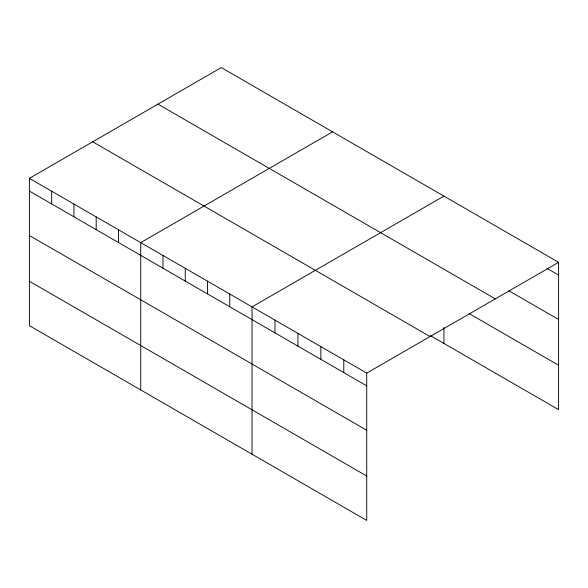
<?xml version="1.0" encoding="UTF-8"?>
<svg xmlns="http://www.w3.org/2000/svg" width="588" height="588" viewBox="0 0 588 588"><rect width="100%" height="100%" fill="white"/><g stroke="black" fill="none" stroke-linecap="round" stroke-linejoin="round"><path stroke-width="0.88" d="M29.4 178.348L366.728 373.101L366.728 520.431L29.4 325.671L29.4 178.348L221.272 67.569L558.6 262.329L558.6 409.652L430.387 335.63M332.587 131.837L140.723 242.616L140.723 389.94M443.911 196.113L252.039 306.885L252.039 454.215M366.728 373.101L558.6 262.329M546.737 268.224L558.6 275.074M508.767 290.715L558.6 319.482M157.952 104.127L495.287 298.88M469.217 313.639L558.6 365.244M92.713 141.789L430.048 336.549M29.4 191.093L366.728 385.846M29.4 235.501L366.728 430.262M29.4 281.262L366.728 476.015M443.911 327.45L443.911 343.436M343.796 359.856L343.796 372.601M320.857 346.611L320.857 359.356M297.918 333.374L297.918 346.119M274.978 320.129L274.978 332.874M229.776 294.029L229.776 306.774M207.513 281.174L207.513 293.919M185.249 268.319L185.249 281.064M162.986 255.471L162.986 268.216M118.453 229.761L118.453 242.506M96.189 216.906L96.189 229.651M73.926 204.051L73.926 216.796M51.663 191.196L51.663 203.94"/></g></svg>
